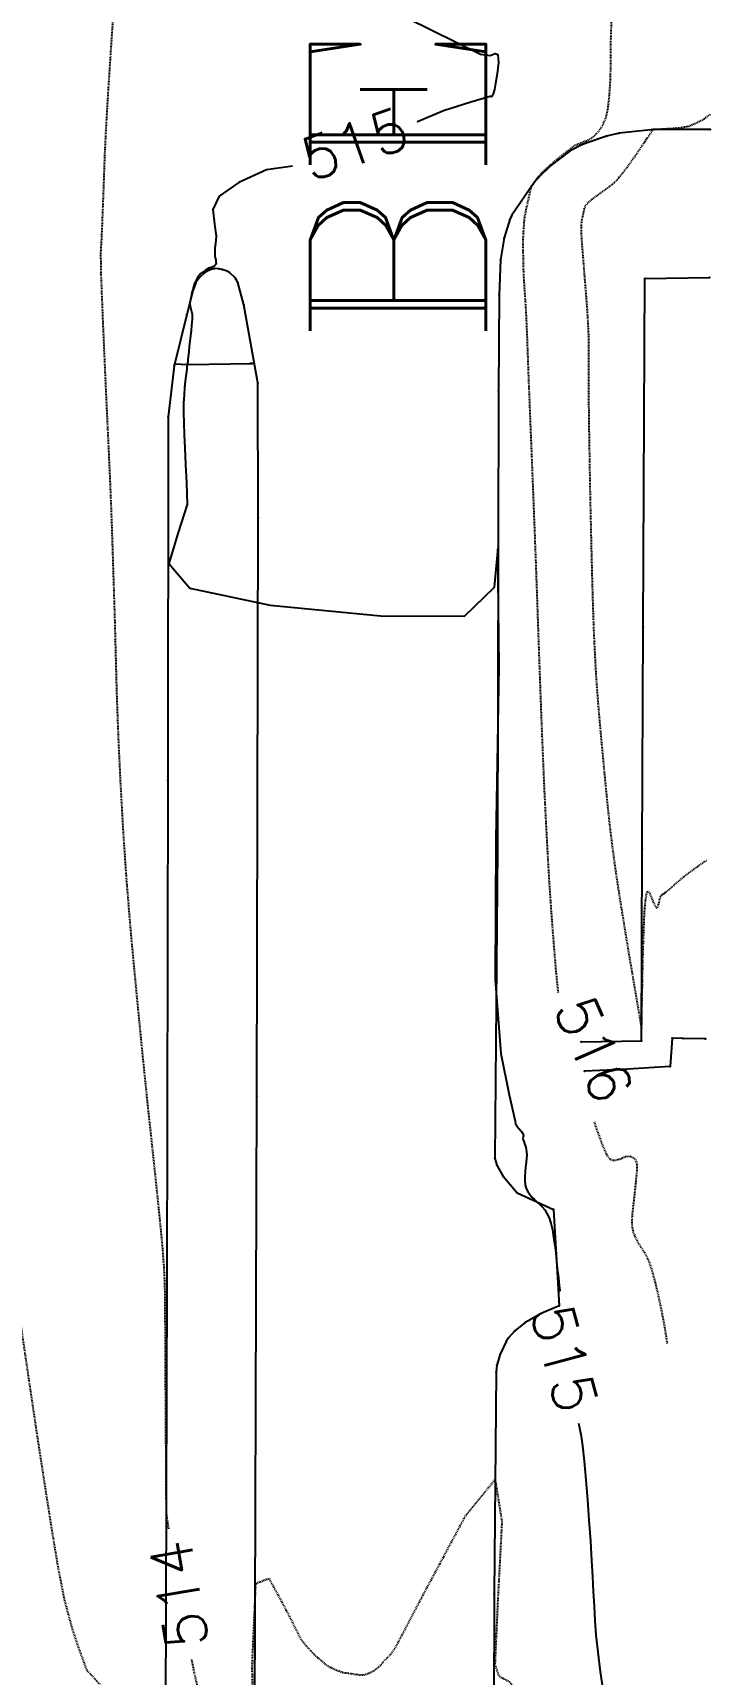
# Model space of a CAD drawing. Header units: inches. Extents: x 0 to 5400, y 0 to 3454.
# Drawn here: x 2492.4 to 2588.7, y 2081 to 2314.3 of the extents above; entities that cross this region are included whole.
import ezdxf
from ezdxf.enums import TextEntityAlignment as Align

# ---------------------------------------------------------------- set-up
doc = ezdxf.new("R2010")
doc.units = ezdxf.units.IN
doc.header["$MEASUREMENT"] = 0
doc.linetypes.add('HIDDEN2', pattern=[0.1875, 0.125, -0.0625])
for name, color, linetype in [('CX_CONC', 8, 'Continuous'), ('FINAL_DTM', 15, 'Continuous'), ('TOPO_CON', 9, 'HIDDEN2'), ('TOPO_ICON', 10, 'Continuous')]:
    doc.layers.add(name, color=color, linetype=linetype)
doc.styles.add('ROMANC', font='ROMANC')
doc.styles.add('SIMPLEX', font='simplex')

msp = doc.modelspace()

# ---------------------------------------------------------------- linework, layer by layer
at = {"layer": 'CX_CONC', "color": 8, "linetype": 'Continuous'}
for p, q in [((2580.7, 2300.58), (2575.74, 2300.06)), ((2588.65, 2300.55), (2580.7, 2300.58)), ((2570.52, 2298.45), (2568.78, 2297.53)), ((2573.9, 2299.64), (2570.52, 2298.45)), ((2575.74, 2300.06), (2573.9, 2299.64)), ((2568.78, 2297.53), (2566, 2295.44)), ((2564.2, 2293.72), (2563.65, 2293.03)), ((2566, 2295.44), (2564.2, 2293.72)), ((2563.65, 2293.03), (2560.49, 2288.38)), ((2560.2, 2287.78), (2559.38, 2285.19)), ((2560.49, 2288.38), (2560.2, 2287.78)), ((2559.38, 2285.19), (2558.87, 2282.04)), ((2558.87, 2282.04), (2558.67, 2277.02)), ((2515.97, 2279.42), (2515.56, 2278.82)), ((2516.77, 2280.19), (2515.97, 2279.42)), ((2517.45, 2280.58), (2516.77, 2280.19)), ((2518.2, 2280.79), (2517.45, 2280.58)), ((2518.82, 2280.77), (2518.2, 2280.79)), ((2519.31, 2280.67), (2518.82, 2280.77)), ((2520, 2280.44), (2519.31, 2280.67)), ((2520.33, 2280.23), (2520, 2280.44)), ((2521.16, 2279.48), (2520.33, 2280.23)), ((2521.29, 2279.26), (2521.16, 2279.48)), ((2579.12, 2229.83), (2579.37, 2279.37)), ((2579.37, 2279.37), (2588.54, 2279.52)), ((2515.11, 2277.65), (2514.27, 2274.26)), ((2515.56, 2278.82), (2515.11, 2277.65)), ((2521.5, 2278.84), (2521.29, 2279.26)), ((2522.39, 2275.64), (2521.5, 2278.84)), ((2558.67, 2277.02), (2558.55, 2263.36)), ((2524.37, 2264.54), (2522.39, 2275.64)), ((2514.27, 2274.26), (2512.49, 2266.97)), ((2512.49, 2266.97), (2511.63, 2259.75)), ((2512.56, 2267.26), (2514.36, 2267.18)), ((2514.36, 2267.18), (2523.57, 2267.3)), ((2523.57, 2267.3), (2523.33, 2267.3)), ((2524.41, 2245.35), (2524.37, 2264.54)), ((2558.55, 2263.36), (2558.41, 2198.29)), ((2511.63, 2259.75), (2511.57, 2208.02)), ((2524.2, 2163.18), (2524.41, 2245.35)), ((2578.99, 2198.26), (2579.12, 2229.83)), ((2511.57, 2208.02), (2511.42, 2136.41)), ((2558.41, 2198.29), (2558.07, 2154.3)), ((2578.91, 2171.05), (2578.99, 2198.26)), ((2570.32, 2170.91), (2578.91, 2171.05)), ((2583.26, 2171.43), (2582.99, 2167.41)), ((2584.82, 2171.39), (2583.26, 2171.43)), ((2587.97, 2171.33), (2584.82, 2171.39)), ((2588, 2171.33), (2587.97, 2171.33)), ((2582.99, 2167.41), (2576.22, 2166.98)), ((2576.22, 2166.98), (2570.78, 2166.72)), ((2523.88, 2064.23), (2524.2, 2163.18)), ((2558.07, 2154.3), (2558.34, 2153.38)), ((2558.34, 2153.38), (2559.22, 2151.75)), ((2559.22, 2151.81), (2561.23, 2149.41)), ((2561.23, 2149.41), (2566.37, 2147.06)), ((2566.37, 2147.06), (2567.21, 2133.38)), ((2511.42, 2136.41), (2511.22, 2072.86)), ((2564.65, 2132.3), (2562.87, 2131.27)), ((2567.21, 2133.38), (2564.65, 2132.3)), ((2562.37, 2131), (2560.89, 2129.8)), ((2562.87, 2131.27), (2562.37, 2131)), ((2559.72, 2128.41), (2558.8, 2126.51)), ((2559.99, 2128.82), (2559.72, 2128.41)), ((2560.89, 2129.8), (2559.99, 2128.82)), ((2558.8, 2126.51), (2558.32, 2124.92)), ((2558.24, 2123.92), (2557.97, 2092.39)), ((2558.32, 2124.92), (2558.24, 2123.92)), ((2557.97, 2092.39), (2557.61, 2007.09))]:
    msp.add_line(p, q, dxfattribs=at)
at = {"layer": 'CX_CONC', "linetype": 'Continuous'}
for p in [(2580.7, 2300.58), (2588.65, 2300.55), (2570.52, 2298.45), (2573.9, 2299.64), (2575.74, 2300.06), (2568.78, 2297.53), (2564.2, 2293.72), (2566, 2295.44), (2563.65, 2293.03), (2560.2, 2287.78), (2560.49, 2288.38), (2559.38, 2285.19), (2558.87, 2282.04), (2515.97, 2279.42), (2516.77, 2280.19), (2517.45, 2280.58), (2518.2, 2280.79), (2518.82, 2280.77), (2519.31, 2280.67), (2520, 2280.44), (2520.33, 2280.23), (2521.16, 2279.48), (2579.37, 2279.37), (2588.54, 2279.52), (2515.11, 2277.65), (2515.56, 2278.82), (2521.29, 2279.26), (2521.5, 2278.84), (2558.67, 2277.02), (2522.39, 2275.64), (2514.27, 2274.26), (2512.49, 2266.97), (2512.56, 2267.26), (2514.36, 2267.18), (2523.33, 2267.3), (2523.57, 2267.3), (2524.37, 2264.54), (2558.55, 2263.36), (2511.63, 2259.75), (2524.41, 2245.35), (2579.12, 2229.83), (2511.57, 2208.02), (2558.41, 2198.29), (2578.99, 2198.26), (2570.32, 2170.91), (2578.91, 2171.05), (2583.26, 2171.43), (2584.82, 2171.39), (2587.97, 2171.33), (2588, 2171.33), (2582.99, 2167.41), (2570.78, 2166.72), (2576.22, 2166.98), (2524.2, 2163.18), (2558.07, 2154.3), (2558.34, 2153.38), (2559.22, 2151.81), (2559.22, 2151.75), (2561.23, 2149.41), (2566.37, 2147.06), (2511.42, 2136.41), (2564.65, 2132.3), (2567.21, 2133.38), (2562.37, 2131), (2562.87, 2131.27), (2559.72, 2128.41), (2559.99, 2128.82), (2560.89, 2129.8), (2558.8, 2126.51), (2558.24, 2123.92), (2558.32, 2124.92), (2557.97, 2092.39)]:
    msp.add_point(p, dxfattribs=at)
at = {"layer": 'TOPO_CON', "color": 11, "linetype": 'HIDDEN2', "flags": 128}
for points in [[(2570.6, 2459.92), (2570.65, 2459.42), (2570.69, 2458.91), (2570.69, 2458.15), (2570.69, 2458.15), (2570.65, 2456.97), (2570.58, 2455.53), (2570.49, 2454.12), (2570.49, 2454.12), (2570.37, 2452.81), (2570.24, 2451.52), (2570.12, 2450.32), (2570.12, 2450.32), (2570.04, 2449.24), (2569.97, 2448.24), (2569.89, 2447.27), (2569.89, 2447.27), (2569.8, 2446.34), (2569.7, 2445.44), (2569.55, 2444.51), (2569.55, 2444.51), (2569.34, 2443.51), (2569.08, 2442.49), (2568.83, 2441.46), (2568.83, 2441.46), (2568.59, 2440.41), (2568.35, 2439.35), (2568.16, 2438.31), (2568.16, 2438.31), (2568.05, 2437.31), (2567.98, 2436.34), (2567.95, 2435.43), (2567.95, 2435.43), (2567.94, 2434.61), (2567.96, 2433.87), (2567.97, 2433.2), (2567.97, 2433.2), (2567.96, 2432.66), (2567.93, 2432.2), (2567.88, 2431.7), (2567.88, 2431.7), (2567.79, 2431.13), (2567.66, 2430.5), (2567.51, 2429.73), (2567.51, 2429.73), (2567.3, 2428.72), (2567.06, 2427.56), (2566.81, 2426.4), (2566.81, 2426.4), (2566.57, 2425.25), (2566.32, 2424.1), (2566.1, 2423.12), (2566.1, 2423.12), (2565.93, 2422.4), (2565.78, 2421.84), (2565.65, 2421.39), (2565.65, 2421.39), (2565.55, 2421.04), (2565.46, 2420.8), (2565.37, 2420.55), (2565.37, 2420.55), (2565.27, 2420.27), (2565.18, 2419.99), (2565.08, 2419.71), (2565.08, 2419.71), (2564.98, 2419.42), (2564.88, 2419.14), (2564.78, 2418.89), (2564.78, 2418.89), (2564.68, 2418.67), (2564.59, 2418.48), (2564.5, 2418.32), (2564.5, 2418.32), (2564.42, 2418.17), (2564.35, 2418.05), (2564.29, 2417.94), (2564.29, 2417.94), (2564.24, 2417.85), (2564.21, 2417.76), (2564.18, 2417.68), (2564.18, 2417.68), (2564.16, 2417.61), (2564.15, 2417.55), (2564.14, 2417.5), (2564.14, 2417.5), (2564.12, 2417.45), (2564.11, 2417.4), (2564.09, 2417.37), (2564.09, 2417.37), (2564.08, 2417.34), (2564.06, 2417.31), (2564.05, 2417.29), (2564.05, 2417.29), (2564.05, 2417.28), (2564.04, 2417.27), (2564.04, 2417.26), (2564.03, 2417.25), (2564.04, 2417.25), (2564.05, 2417.24), (2564.07, 2417.22), (2564.07, 2417.22), (2564.14, 2417.17), (2564.23, 2417.1), (2564.36, 2417), (2564.36, 2417), (2564.54, 2416.85), (2564.77, 2416.66), (2565.01, 2416.48), (2565.01, 2416.48), (2565.25, 2416.29), (2565.49, 2416.1), (2565.71, 2415.93), (2565.71, 2415.93), (2565.88, 2415.81), (2566.02, 2415.71), (2566.14, 2415.64), (2566.14, 2415.64), (2566.23, 2415.58), (2566.3, 2415.55), (2566.38, 2415.52), (2566.38, 2415.52), (2566.46, 2415.49), (2566.54, 2415.46), (2566.66, 2415.43), (2566.66, 2415.43), (2566.83, 2415.39), (2567.04, 2415.34), (2567.31, 2415.25), (2567.31, 2415.25), (2567.67, 2415.15), (2568.08, 2415), (2568.44, 2414.7), (2568.44, 2414.7), (2568.75, 2414.23), (2569.02, 2413.6), (2569.16, 2412.74), (2569.16, 2412.74), (2569.12, 2411.57), (2568.94, 2410.17), (2568.72, 2408.67), (2568.72, 2408.67), (2568.43, 2407.07), (2568.09, 2405.38), (2567.79, 2403.77), (2567.79, 2403.77), (2567.56, 2402.27), (2567.37, 2400.85), (2567.21, 2399.52), (2567.21, 2399.52), (2567.11, 2398.31), (2567.04, 2397.19), (2566.98, 2396.17), (2566.98, 2396.17), (2566.94, 2395.24), (2566.9, 2394.41), (2566.85, 2393.67), (2566.85, 2393.67), (2566.79, 2393.03), (2566.71, 2392.5), (2566.6, 2392.05), (2566.6, 2392.05), (2566.44, 2391.72), (2566.26, 2391.47), (2566.07, 2391.29), (2566.07, 2391.29), (2565.87, 2391.15), (2565.66, 2391.08), (2565.48, 2391.01), (2565.48, 2391.01), (2565.32, 2390.95), (2565.18, 2390.9), (2565.06, 2390.85), (2565.06, 2390.85), (2564.96, 2390.81), (2564.88, 2390.76), (2564.79, 2390.72), (2564.79, 2390.72), (2564.72, 2390.68), (2564.65, 2390.63), (2564.57, 2390.58), (2564.57, 2390.58), (2564.47, 2390.5), (2564.35, 2390.42), (2564.21, 2390.31), (2564.21, 2390.31), (2564.04, 2390.17), (2563.85, 2390.02), (2563.65, 2389.86), (2563.65, 2389.86), (2563.47, 2389.71), (2563.29, 2389.56), (2563.14, 2389.44), (2563.14, 2389.44), (2563.03, 2389.35), (2562.96, 2389.29), (2562.91, 2389.25), (2562.91, 2389.25), (2562.9, 2389.24), (2562.89, 2389.23), (2562.88, 2389.23), (2562.88, 2389.22), (2562.89, 2389.2), (2562.89, 2389.19), (2562.9, 2389.17), (2562.9, 2389.17), (2562.91, 2389.13), (2562.92, 2389.09), (2562.94, 2389.03), (2562.94, 2389.03), (2562.96, 2388.96), (2562.98, 2388.88), (2563.01, 2388.79), (2563.01, 2388.79), (2563.05, 2388.68), (2563.09, 2388.56), (2563.13, 2388.44), (2563.13, 2388.44), (2563.17, 2388.31), (2563.21, 2388.19), (2563.26, 2388.07), (2563.26, 2388.07), (2563.3, 2387.97), (2563.33, 2387.87), (2563.37, 2387.76), (2563.37, 2387.76), (2563.41, 2387.63), (2563.46, 2387.49), (2563.51, 2387.31), (2563.51, 2387.31), (2563.57, 2387.09), (2563.63, 2386.84), (2563.69, 2386.58), (2563.69, 2386.58), (2563.75, 2386.32), (2563.81, 2386.06), (2563.85, 2385.82), (2563.85, 2385.82), (2563.89, 2385.61), (2563.91, 2385.42), (2563.92, 2385.2), (2563.92, 2385.2), (2563.94, 2384.93), (2563.94, 2384.63), (2563.95, 2384.24), (2563.95, 2384.24), (2563.96, 2383.73), (2563.98, 2383.13), (2564, 2382.44), (2564, 2382.44), (2564.02, 2381.66), (2564.05, 2380.8), (2564.08, 2379.88), (2564.08, 2379.88), (2564.11, 2378.89), (2564.14, 2377.85), (2564.17, 2376.81), (2564.17, 2376.81), (2564.19, 2375.77), (2564.2, 2374.73), (2564.2, 2373.71), (2564.2, 2373.71), (2564.17, 2372.75), (2564.14, 2371.81), (2564.1, 2370.72), (2564.1, 2370.72), (2564.08, 2369.47), (2564.07, 2368.09), (2564.08, 2366.45), (2564.08, 2366.45), (2564.13, 2364.45), (2564.21, 2362.19), (2564.28, 2359.95), (2564.28, 2359.95), (2564.37, 2357.72), (2564.46, 2355.51), (2564.53, 2353.57), (2564.53, 2353.57), (2564.56, 2352.02), (2564.58, 2350.75), (2564.59, 2349.68), (2564.59, 2349.68), (2564.57, 2348.83), (2564.55, 2348.16), (2564.51, 2347.56), (2564.51, 2347.56), (2564.48, 2346.97), (2564.44, 2346.43), (2564.4, 2345.92), (2564.4, 2345.92), (2564.37, 2345.43), (2564.33, 2344.96), (2564.3, 2344.51), (2564.3, 2344.51), (2564.28, 2344.09), (2564.25, 2343.68), (2564.24, 2343.27), (2564.24, 2343.27), (2564.23, 2342.88), (2564.22, 2342.48), (2564.22, 2342.08), (2564.22, 2342.08), (2564.23, 2341.66), (2564.25, 2341.23), (2564.29, 2340.79), (2564.29, 2340.79), (2564.34, 2340.33), (2564.41, 2339.85), (2564.51, 2339.37), (2564.51, 2339.37), (2564.63, 2338.88), (2564.77, 2338.38), (2564.92, 2337.9), (2564.92, 2337.9), (2565.08, 2337.44), (2565.23, 2337.02), (2565.37, 2336.64), (2565.37, 2336.64), (2565.49, 2336.32), (2565.59, 2336.06), (2565.68, 2335.82), (2565.68, 2335.82), (2565.75, 2335.62), (2565.81, 2335.45), (2565.87, 2335.28), (2565.87, 2335.28), (2565.93, 2335.11), (2565.98, 2334.94), (2566.05, 2334.75), (2566.05, 2334.75), (2566.11, 2334.54), (2566.19, 2334.31), (2566.27, 2334.06), (2566.27, 2334.06), (2566.38, 2333.76), (2566.49, 2333.43), (2566.61, 2333.11), (2566.61, 2333.11), (2566.73, 2332.79), (2566.84, 2332.47), (2566.95, 2332.18), (2566.95, 2332.18), (2567.05, 2331.93), (2567.13, 2331.72), (2567.2, 2331.54), (2567.2, 2331.54), (2567.26, 2331.39), (2567.31, 2331.27), (2567.35, 2331.17), (2567.35, 2331.17), (2567.38, 2331.1), (2567.39, 2331.05), (2567.41, 2331), (2567.41, 2331), (2567.43, 2330.95), (2567.44, 2330.91), (2567.46, 2330.85), (2567.46, 2330.85), (2567.49, 2330.79), (2567.53, 2330.71), (2567.57, 2330.62), (2567.57, 2330.62), (2567.63, 2330.51), (2567.68, 2330.39), (2567.75, 2330.26), (2567.75, 2330.26), (2567.81, 2330.11), (2567.89, 2329.96), (2567.95, 2329.82), (2567.95, 2329.82), (2568.02, 2329.68), (2568.08, 2329.55), (2568.13, 2329.45), (2568.13, 2329.45), (2568.16, 2329.38), (2568.18, 2329.33), (2568.2, 2329.29), (2568.2, 2329.29), (2568.2, 2329.28), (2568.2, 2329.28), (2568.21, 2329.27), (2568.21, 2329.27), (2568.21, 2329.27), (2568.22, 2329.27), (2568.23, 2329.26), (2568.23, 2329.26), (2568.27, 2329.23), (2568.32, 2329.2), (2568.4, 2329.15), (2568.4, 2329.15), (2568.51, 2329.08), (2568.66, 2328.99), (2568.81, 2328.89), (2568.81, 2328.89), (2568.99, 2328.78), (2569.18, 2328.67), (2569.37, 2328.55), (2569.37, 2328.55), (2569.56, 2328.43), (2569.75, 2328.31), (2569.93, 2328.2), (2569.93, 2328.2), (2570.1, 2328.09), (2570.27, 2327.99), (2570.43, 2327.89), (2570.43, 2327.89), (2570.58, 2327.81), (2570.72, 2327.74), (2570.9, 2327.65), (2570.9, 2327.65), (2571.11, 2327.56), (2571.37, 2327.46), (2571.69, 2327.34), (2571.69, 2327.34), (2572.11, 2327.2), (2572.6, 2327.04), (2573.13, 2326.87), (2573.13, 2326.87), (2573.71, 2326.7), (2574.33, 2326.53), (2574.96, 2326.37), (2574.96, 2326.37), (2575.58, 2326.23), (2576.2, 2326.11), (2576.78, 2326), (2576.78, 2326), (2577.3, 2325.92), (2577.77, 2325.85), (2578.16, 2325.79), (2578.16, 2325.79), (2578.44, 2325.75), (2578.64, 2325.72), (2578.79, 2325.7), (2578.79, 2325.7), (2578.87, 2325.69), (2578.91, 2325.68), (2578.93, 2325.67), (2578.93, 2325.67), (2578.95, 2325.66), (2578.95, 2325.64), (2578.94, 2325.62), (2578.94, 2325.62), (2578.94, 2325.6), (2578.92, 2325.56), (2578.9, 2325.53), (2578.9, 2325.53), (2578.88, 2325.48), (2578.85, 2325.44), (2578.77, 2325.39), (2578.77, 2325.39), (2578.63, 2325.36), (2578.45, 2325.33), (2578.2, 2325.29), (2578.2, 2325.29), (2577.85, 2325.26), (2577.43, 2325.22), (2576.99, 2325.03), (2576.99, 2325.03), (2576.54, 2324.67), (2576.08, 2324.15), (2575.67, 2323.36), (2575.67, 2323.36), (2575.34, 2322.24), (2575.06, 2320.83), (2574.84, 2319.24), (2574.84, 2319.24), (2574.69, 2317.44), (2574.58, 2315.45), (2574.51, 2313.42), (2574.51, 2313.42), (2574.48, 2311.33), (2574.48, 2309.19), (2574.42, 2307.2), (2574.42, 2307.2), (2574.29, 2305.35), (2574.1, 2303.64), (2573.8, 2302.19), (2573.8, 2302.19), (2573.32, 2301.09), (2572.74, 2300.25), (2572.14, 2299.6), (2572.14, 2299.6), (2571.53, 2299.14), (2570.91, 2298.88), (2570.38, 2298.67), (2570.38, 2298.67), (2570.01, 2298.5), (2569.72, 2298.4), (2569.46, 2298.28), (2569.46, 2298.28), (2569.21, 2298.13), (2568.99, 2297.96), (2568.69, 2297.73), (2568.69, 2297.73), (2568.29, 2297.42), (2567.82, 2297.04), (2567.34, 2296.65), (2567.34, 2296.65), (2566.84, 2296.25), (2566.32, 2295.82), (2565.87, 2295.44), (2565.87, 2295.44), (2565.49, 2295.11), (2565.17, 2294.82), (2564.89, 2294.56), (2564.89, 2294.56), (2564.67, 2294.34), (2564.49, 2294.16), (2564.34, 2293.98), (2564.34, 2293.98), (2564.2, 2293.82), (2564.08, 2293.68), (2563.98, 2293.54), (2563.98, 2293.54), (2563.88, 2293.41), (2563.79, 2293.28), (2563.7, 2293.15), (2563.7, 2293.15), (2563.61, 2293.02), (2563.53, 2292.89), (2563.45, 2292.76), (2563.45, 2292.76), (2563.38, 2292.65), (2563.31, 2292.55), (2563.26, 2292.46), (2563.26, 2292.46), (2563.22, 2292.41), (2563.2, 2292.37), (2563.18, 2292.34), (2563.18, 2292.34), (2563.17, 2292.33), (2563.17, 2292.33), (2563.17, 2292.32), (2563.17, 2292.32), (2563.16, 2292.31), (2563.16, 2292.29), (2563.15, 2292.24), (2563.15, 2292.24), (2563.12, 2292.11), (2563.08, 2291.92), (2563.02, 2291.65), (2563.02, 2291.65), (2562.93, 2291.25), (2562.82, 2290.77), (2562.71, 2290.28), (2562.71, 2290.28), (2562.6, 2289.78), (2562.49, 2289.28), (2562.4, 2288.84), (2562.4, 2288.84), (2562.34, 2288.52), (2562.29, 2288.26), (2562.25, 2288.03), (2562.25, 2288.03), (2562.23, 2287.83), (2562.21, 2287.66), (2562.19, 2287.46), (2562.19, 2287.46), (2562.17, 2287.21), (2562.15, 2286.93), (2562.13, 2286.62), (2562.13, 2286.62), (2562.11, 2286.29), (2562.08, 2285.92), (2562.07, 2285.55), (2562.07, 2285.55), (2562.05, 2285.17), (2562.05, 2284.77), (2562.04, 2284.35), (2562.04, 2284.35), (2562.04, 2283.91), (2562.04, 2283.45), (2562.05, 2282.95), (2562.05, 2282.95), (2562.06, 2282.41), (2562.07, 2281.83), (2562.08, 2281.22), (2562.08, 2281.22), (2562.1, 2280.58), (2562.13, 2279.9), (2562.17, 2279.18), (2562.17, 2279.18), (2562.21, 2278.42), (2562.27, 2277.63), (2562.33, 2276.76), (2562.33, 2276.76), (2562.39, 2275.83), (2562.45, 2274.83), (2562.51, 2273.69), (2562.51, 2273.69), (2562.56, 2272.45), (2562.62, 2271.07), (2562.68, 2269.41), (2562.68, 2269.41), (2562.75, 2267.44), (2562.83, 2265.19), (2562.94, 2262.53), (2562.94, 2262.53), (2563.06, 2259.39), (2563.21, 2255.83), (2563.36, 2251.92), (2563.36, 2251.92), (2563.53, 2247.64), (2563.71, 2243.02), (2563.89, 2238.18), (2563.89, 2238.18), (2564.07, 2233.11), (2564.25, 2227.83), (2564.44, 2222.57), (2564.44, 2222.57), (2564.63, 2217.32), (2564.84, 2212.1), (2565.05, 2207.11), (2565.05, 2207.11), (2565.28, 2202.39), (2565.52, 2197.92), (2565.76, 2193.75), (2565.76, 2193.75), (2566.02, 2189.85), (2566.29, 2186.26), (2566.53, 2183.24), (2566.53, 2183.24), (2566.71, 2181.07), (2566.87, 2179.47), (2567.04, 2177.86), (2567.04, 2177.86)], [(2504.86, 2334.64), (2504.81, 2333.39), (2504.75, 2332.14), (2504.69, 2330.75), (2504.69, 2330.75), (2504.63, 2329.34), (2504.56, 2327.79), (2504.43, 2325.65), (2504.43, 2325.65), (2504.22, 2322.71), (2503.95, 2319.16), (2503.67, 2315.16), (2503.67, 2315.16), (2503.35, 2310.34), (2503.01, 2305.07), (2502.75, 2300.51), (2502.75, 2300.51), (2502.59, 2297.23), (2502.5, 2294.67), (2502.42, 2292.35), (2502.42, 2292.35), (2502.33, 2290.01), (2502.25, 2287.92), (2502.19, 2286.35), (2502.19, 2286.35), (2502.16, 2285.81), (2502.15, 2285.67), (2502.14, 2285.13), (2502.14, 2285.13), (2502.08, 2284.29), (2502.01, 2283.03), (2502.05, 2280.11), (2502.05, 2280.11), (2502.32, 2273.28), (2502.7, 2264.57), (2502.99, 2258.24), (2502.99, 2258.24), (2503, 2257.99), (2503.01, 2257.93), (2503.02, 2257.69), (2503.02, 2257.69), (2503.15, 2254.89), (2503.33, 2250.9), (2503.51, 2246.49), (2503.51, 2246.49), (2503.67, 2241.82), (2503.83, 2236.72), (2504, 2231.4), (2504, 2231.4), (2504.14, 2225.98), (2504.29, 2220.34), (2504.51, 2214.32), (2504.51, 2214.32), (2504.81, 2207.87), (2505.19, 2201.04), (2505.68, 2193.8), (2505.68, 2193.8), (2506.34, 2185.84), (2507.13, 2177.47), (2507.91, 2169.52), (2507.91, 2169.52), (2508.67, 2162.06), (2509.43, 2155.02), (2510.06, 2149.1), (2510.06, 2149.1), (2510.49, 2144.8), (2510.79, 2141.63), (2511, 2138.8), (2511, 2138.8), (2511.11, 2136.34), (2511.14, 2134.22), (2511.16, 2131.64), (2511.16, 2131.64), (2511.19, 2128.15), (2511.2, 2124.2), (2511.22, 2120.3), (2511.22, 2120.3), (2511.24, 2116.41), (2511.27, 2112.58), (2511.28, 2109.43), (2511.28, 2109.43), (2511.3, 2107.25), (2511.31, 2105.75), (2511.31, 2104.71), (2511.31, 2104.71), (2511.31, 2104.32), (2511.31, 2104.16), (2511.32, 2104.03), (2511.32, 2104.03), (2511.32, 2103.94), (2511.33, 2103.88), (2511.36, 2103.72), (2511.36, 2103.72), (2511.44, 2103.16), (2511.55, 2102.41), (2511.66, 2101.66), (2511.66, 2101.66)], [(2588.66, 2302.69), (2587.7, 2302), (2586.64, 2301.43), (2585.56, 2301), (2585.56, 2301), (2584.41, 2300.77), (2583.23, 2300.68), (2582.27, 2300.63), (2582.27, 2300.63), (2581.6, 2300.59), (2581.14, 2300.59), (2580.81, 2300.58), (2580.81, 2300.58), (2580.66, 2300.58), (2580.6, 2300.57), (2580.56, 2300.57), (2580.56, 2300.57), (2580.54, 2300.57), (2580.54, 2300.57), (2580.53, 2300.57), (2580.53, 2300.57), (2580.51, 2300.53), (2580.48, 2300.5), (2580.43, 2300.42), (2580.43, 2300.42), (2580.28, 2300.19), (2580.06, 2299.87), (2579.74, 2299.4), (2579.74, 2299.4), (2579.28, 2298.71), (2578.71, 2297.88), (2578.13, 2297.03), (2578.13, 2297.03), (2577.52, 2296.17), (2576.9, 2295.29), (2576.34, 2294.53), (2576.34, 2294.53), (2575.88, 2293.95), (2575.48, 2293.48), (2575.11, 2293.09), (2575.11, 2293.09), (2574.75, 2292.76), (2574.42, 2292.5), (2574.06, 2292.24), (2574.06, 2292.24), (2573.64, 2291.93), (2573.19, 2291.61), (2572.76, 2291.3), (2572.76, 2291.3), (2572.34, 2290.99), (2571.94, 2290.69), (2571.6, 2290.42), (2571.6, 2290.42), (2571.34, 2290.19), (2571.14, 2290), (2570.99, 2289.83), (2570.99, 2289.83), (2570.89, 2289.7), (2570.83, 2289.59), (2570.79, 2289.49), (2570.79, 2289.49), (2570.76, 2289.41), (2570.74, 2289.34), (2570.72, 2289.25), (2570.72, 2289.25), (2570.7, 2289.16), (2570.68, 2289.05), (2570.66, 2288.92), (2570.66, 2288.92), (2570.62, 2288.76), (2570.58, 2288.57), (2570.54, 2288.39), (2570.54, 2288.39), (2570.5, 2288.2), (2570.47, 2288.02), (2570.43, 2287.87), (2570.43, 2287.87), (2570.41, 2287.75), (2570.39, 2287.67), (2570.38, 2287.59), (2570.38, 2287.59), (2570.37, 2287.53), (2570.37, 2287.47), (2570.36, 2287.41), (2570.36, 2287.41), (2570.35, 2287.34), (2570.35, 2287.26), (2570.34, 2287.17), (2570.34, 2287.17), (2570.33, 2287.07), (2570.33, 2286.96), (2570.32, 2286.85), (2570.32, 2286.85), (2570.32, 2286.73), (2570.32, 2286.62), (2570.32, 2286.49), (2570.32, 2286.49), (2570.31, 2286.37), (2570.31, 2286.24), (2570.32, 2286.08), (2570.32, 2286.08), (2570.32, 2285.91), (2570.33, 2285.71), (2570.35, 2285.35), (2570.35, 2285.35), (2570.38, 2284.83), (2570.43, 2284.16), (2570.5, 2283.26), (2570.5, 2283.26), (2570.6, 2282.05), (2570.71, 2280.61), (2570.83, 2279.14), (2570.83, 2279.14), (2570.95, 2277.63), (2571.07, 2276.08), (2571.17, 2274.71), (2571.17, 2274.71), (2571.24, 2273.58), (2571.29, 2272.63), (2571.33, 2271.82), (2571.33, 2271.82), (2571.35, 2271.19), (2571.35, 2270.7), (2571.36, 2270.29), (2571.36, 2270.29), (2571.36, 2269.94), (2571.37, 2269.67), (2571.37, 2269.35), (2571.37, 2269.35), (2571.37, 2269), (2571.36, 2268.61), (2571.36, 2268.02), (2571.36, 2268.02), (2571.36, 2267.28), (2571.35, 2266.36), (2571.35, 2264.98), (2571.35, 2264.98), (2571.37, 2263.11), (2571.39, 2260.8), (2571.43, 2257.92), (2571.43, 2257.92), (2571.49, 2254.25), (2571.56, 2250.01), (2571.65, 2245.72), (2571.65, 2245.72), (2571.75, 2241.38), (2571.86, 2237), (2571.97, 2233.07), (2571.97, 2233.07), (2572.08, 2229.83), (2572.2, 2227.06), (2572.33, 2224.55), (2572.33, 2224.55), (2572.46, 2222.36), (2572.6, 2220.44), (2572.76, 2218.52), (2572.76, 2218.52), (2572.93, 2216.49), (2573.11, 2214.46), (2573.3, 2212.43), (2573.3, 2212.43), (2573.49, 2210.4), (2573.68, 2208.38), (2573.87, 2206.39), (2573.87, 2206.39), (2574.06, 2204.51), (2574.25, 2202.68), (2574.48, 2200.7), (2574.48, 2200.7), (2574.75, 2198.56), (2575.05, 2196.27), (2575.42, 2193.74), (2575.42, 2193.74), (2575.88, 2190.8), (2576.4, 2187.6), (2576.9, 2184.54), (2576.9, 2184.54), (2577.39, 2181.63), (2577.86, 2178.85), (2578.25, 2176.58), (2578.25, 2176.58), (2578.52, 2175), (2578.7, 2173.93), (2578.83, 2173.19), (2578.83, 2173.19), (2578.88, 2172.88), (2578.9, 2172.74), (2578.91, 2172.7), (2578.91, 2172.7), (2578.92, 2172.73), (2578.92, 2172.86), (2578.92, 2173.14), (2578.92, 2173.14), (2578.93, 2173.83), (2578.95, 2174.8), (2578.97, 2176.22), (2578.97, 2176.22), (2579.01, 2178.27), (2579.06, 2180.75), (2579.11, 2183.21), (2579.11, 2183.21), (2579.19, 2185.63), (2579.27, 2188.03), (2579.37, 2189.93), (2579.37, 2189.93), (2579.49, 2191.14), (2579.62, 2191.85), (2579.75, 2192.24), (2579.75, 2192.24), (2579.9, 2192.26), (2580.06, 2191.94), (2580.22, 2191.58), (2580.22, 2191.58), (2580.38, 2191.22), (2580.54, 2190.8), (2580.69, 2190.45), (2580.69, 2190.45), (2580.84, 2190.19), (2580.97, 2189.99), (2581.08, 2189.91), (2581.08, 2189.91), (2581.18, 2189.98), (2581.25, 2190.17), (2581.33, 2190.4), (2581.33, 2190.4), (2581.39, 2190.67), (2581.46, 2190.99), (2581.53, 2191.27), (2581.53, 2191.27), (2581.61, 2191.48), (2581.71, 2191.65), (2581.8, 2191.78), (2581.8, 2191.78), (2581.9, 2191.88), (2581.99, 2191.94), (2582.09, 2192), (2582.09, 2192), (2582.17, 2192.05), (2582.26, 2192.1), (2582.41, 2192.2), (2582.41, 2192.2), (2582.61, 2192.38), (2582.88, 2192.61), (2583.27, 2192.94), (2583.27, 2192.94), (2583.78, 2193.4), (2584.41, 2193.96), (2585.14, 2194.55), (2585.14, 2194.55), (2586.07, 2195.25), (2587.09, 2195.98), (2587.84, 2196.51), (2587.84, 2196.51), (2587.99, 2196.61), (2588.06, 2196.64), (2588.12, 2196.66), (2588.12, 2196.66)], [(2486.73, 2168.22), (2487.34, 2159.75), (2488.09, 2151.29), (2488.81, 2144.01), (2488.81, 2144.01), (2489.39, 2139.06), (2489.95, 2135.3), (2490.68, 2130.47), (2490.68, 2130.47), (2491.75, 2123.2), (2492.99, 2114.85), (2494.15, 2107.34), (2494.15, 2107.34), (2495.09, 2101.35), (2495.95, 2096.18), (2496.83, 2091.7), (2496.83, 2091.7), (2497.87, 2087.78), (2498.95, 2084.54), (2499.8, 2082.21), (2499.8, 2082.21), (2500.07, 2081.51), (2500.23, 2081.37), (2500.77, 2080.83), (2500.77, 2080.83), (2503.52, 2077.71), (2507.18, 2073.59), (2509.95, 2070.48), (2509.95, 2070.48), (2510.65, 2069.98), (2510.97, 2069.92), (2511.15, 2069.22), (2511.15, 2069.22), (2511.08, 2053.42), (2510.86, 2031.62), (2510.97, 2014.03), (2510.97, 2014.03), (2511.8, 2004.81), (2512.97, 1999.79), (2513.83, 1996.66), (2513.83, 1996.66), (2513.87, 1996.46), (2513.87, 1996.41), (2513.91, 1996.21), (2513.91, 1996.21), (2514.39, 1993.45), (2515.07, 1989.62), (2515.76, 1986.2), (2515.76, 1986.2), (2516.45, 1983.63), (2517.14, 1981.47), (2517.68, 1979.85), (2517.68, 1979.85), (2517.91, 1979.01), (2518, 1978.66), (2518.12, 1978.36), (2518.12, 1978.36), (2518.33, 1977.96), (2518.58, 1977.61), (2518.85, 1977.34), (2518.85, 1977.34), (2519.21, 1977.17), (2519.6, 1977.07), (2519.89, 1977.02), (2519.89, 1977.02), (2519.96, 1977), (2519.97, 1977.01), (2520.04, 1977.01), (2520.04, 1977.01), (2520.2, 1976.95), (2520.41, 1976.89), (2520.71, 1977), (2520.71, 1977), (2521.14, 1977.36), (2521.65, 1977.89), (2522.15, 1978.49), (2522.15, 1978.49), (2522.68, 1978.83), (2523.21, 1979.24), (2523.56, 1980.52), (2523.56, 1980.52), (2524.19, 1987.96), (2524.62, 1998.2), (2523.31, 2007.88), (2523.31, 2007.88)], [(2572.17, 2159.54), (2572.27, 2159.2), (2572.38, 2158.86), (2572.56, 2158.35), (2572.56, 2158.35), (2572.86, 2157.51), (2573.23, 2156.5), (2573.58, 2155.64), (2573.58, 2155.64), (2573.85, 2155.02), (2574.11, 2154.56), (2574.4, 2154.24), (2574.4, 2154.24), (2574.72, 2154.08), (2575.07, 2154.07), (2575.48, 2154.13), (2575.48, 2154.13), (2576, 2154.32), (2576.58, 2154.58), (2577.11, 2154.66), (2577.11, 2154.66), (2577.56, 2154.55), (2577.96, 2154.26), (2578.21, 2153.64), (2578.21, 2153.64), (2578.22, 2152.51), (2578.08, 2151.04), (2577.92, 2149.52), (2577.92, 2149.52), (2577.75, 2147.95), (2577.56, 2146.34), (2577.52, 2144.95), (2577.52, 2144.95), (2577.67, 2143.97), (2577.97, 2143.22), (2578.34, 2142.47), (2578.34, 2142.47), (2578.8, 2141.71), (2579.33, 2140.95), (2579.86, 2139.91), (2579.86, 2139.91), (2580.35, 2138.46), (2580.82, 2136.73), (2581.28, 2134.81), (2581.28, 2134.81), (2581.73, 2132.67), (2582.17, 2130.35), (2582.54, 2128.01), (2582.54, 2128.01)], [(2514.92, 2083.1), (2515.18, 2081.84), (2515.45, 2080.58), (2515.82, 2078.92), (2515.82, 2078.92), (2516.39, 2076.46), (2517.07, 2073.6), (2517.69, 2071.09), (2517.69, 2071.09), (2518.18, 2069.28), (2518.62, 2067.82), (2519.03, 2066.48), (2519.03, 2066.48), (2519.41, 2065.27), (2519.76, 2064.19), (2520.13, 2062.99), (2520.13, 2062.99), (2520.54, 2061.52), (2520.96, 2059.93), (2521.35, 2058.49), (2521.35, 2058.49), (2521.64, 2057.31), (2521.91, 2056.29), (2522.24, 2055.35), (2522.24, 2055.35), (2522.76, 2053.97), (2523.35, 2052.67), (2523.78, 2052.92), (2523.78, 2052.92), (2523.75, 2065.17), (2523.57, 2082.25), (2524.08, 2093.9), (2524.08, 2093.9), (2525.93, 2094.64), (2528.46, 2089.98), (2530.47, 2085.97), (2530.47, 2085.97), (2531.43, 2084.83), (2531.86, 2084.35), (2532.22, 2083.98), (2532.22, 2083.98), (2532.61, 2083.6), (2532.92, 2083.33), (2533.25, 2083.06), (2533.25, 2083.06), (2533.6, 2082.75), (2533.98, 2082.43), (2534.42, 2082.14), (2534.42, 2082.14), (2535, 2081.84), (2535.64, 2081.56), (2536.2, 2081.35), (2536.2, 2081.35), (2536.59, 2081.24), (2536.91, 2081.21), (2537.24, 2081.17), (2537.24, 2081.17), (2537.63, 2081.11), (2538.03, 2081.04), (2538.43, 2080.99), (2538.43, 2080.99), (2538.81, 2080.94), (2539.2, 2080.9), (2539.63, 2080.97), (2539.63, 2080.97), (2540.16, 2081.16), (2540.74, 2081.46), (2541.3, 2081.82), (2541.3, 2081.82), (2541.78, 2082.27), (2542.24, 2082.78), (2542.68, 2083.29), (2542.68, 2083.29), (2543, 2083.59), (2543.3, 2083.89), (2543.91, 2084.75), (2543.91, 2084.75), (2548.2, 2092.92), (2553.93, 2103.58), (2558.09, 2108.65), (2558.09, 2108.65), (2559.05, 2102.71), (2558.45, 2091.18), (2558.06, 2082.33), (2558.06, 2082.33), (2558.6, 2080.79), (2559.36, 2080.36), (2560.07, 2079.99), (2560.07, 2079.99), (2560.59, 2079.41), (2561.06, 2078.89), (2561.66, 2078.25), (2561.66, 2078.25), (2562.5, 2077.4), (2563.48, 2076.44), (2564.43, 2075.51), (2564.43, 2075.51), (2565.34, 2074.65), (2566.23, 2073.82), (2566.99, 2073.11), (2566.99, 2073.11), (2567.59, 2072.55), (2568.07, 2072.11), (2568.46, 2071.75), (2568.46, 2071.75), (2568.74, 2071.45), (2568.93, 2071.24), (2569.07, 2071.03), (2569.07, 2071.03), (2569.17, 2070.82), (2569.23, 2070.62), (2569.28, 2070.43), (2569.28, 2070.43), (2569.3, 2070.26), (2569.31, 2070.11), (2569.32, 2069.92), (2569.32, 2069.92), (2569.33, 2069.77), (2569.34, 2069.6), (2569.36, 2069.17), (2569.36, 2069.17), (2569.41, 2068.44), (2569.46, 2067.45), (2569.54, 2066.03), (2569.54, 2066.03), (2569.64, 2064.01), (2569.77, 2061.57), (2569.9, 2059.05), (2569.9, 2059.05), (2570.02, 2056.45), (2570.15, 2053.77), (2570.27, 2051.36), (2570.27, 2051.36), (2570.35, 2049.39), (2570.43, 2047.68), (2570.5, 2046.04), (2570.5, 2046.04), (2570.57, 2044.49), (2570.64, 2043), (2570.72, 2041.33), (2570.72, 2041.33), (2570.83, 2039.38), (2570.96, 2037.25), (2571.1, 2035.03), (2571.1, 2035.03), (2571.26, 2032.69), (2571.44, 2030.27), (2571.61, 2027.9), (2571.61, 2027.9), (2571.79, 2025.62), (2571.97, 2023.41), (2572.09, 2021.34), (2572.09, 2021.34), (2572.13, 2019.32), (2572.11, 2017.46), (2572.08, 2016.09), (2572.08, 2016.09), (2572.06, 2015.7), (2572.03, 2015.55), (2572, 2015.39), (2572, 2015.39)]]:
    msp.add_lwpolyline(points, dxfattribs=at)
at = {"layer": 'TOPO_ICON', "color": 12, "linetype": 'Continuous', "flags": 128}
for points in [[(2545.54, 2316.43), (2556, 2311.28), (2556, 2311.28), (2557.39, 2311.08), (2558.08, 2311.38), (2558.46, 2311.23), (2558.46, 2311.23), (2558.57, 2310.08), (2558.36, 2308.48), (2558.14, 2307.13), (2558.14, 2307.13), (2557.98, 2306.27), (2557.79, 2305.65), (2557.64, 2305.24), (2557.64, 2305.24), (2557.58, 2305.19), (2557.52, 2305.24), (2557.4, 2305.25), (2557.4, 2305.25), (2554.62, 2304.44), (2550.73, 2303.23), (2547.04, 2301.64), (2547.04, 2301.64)], [(2529.29, 2295.34), (2525.59, 2294.84), (2521.68, 2293.05), (2518.88, 2291.1), (2518.88, 2291.1), (2517.98, 2289.19), (2518.19, 2287.11), (2518.42, 2285.42), (2518.42, 2285.42), (2518.33, 2284.36), (2518.27, 2283.68), (2518.24, 2283.13), (2518.24, 2283.13), (2518.26, 2282.65), (2518.32, 2282.31), (2518.37, 2282.02), (2518.37, 2282.02), (2518.4, 2281.77), (2518.43, 2281.58), (2518.41, 2281.42), (2518.41, 2281.42), (2518.32, 2281.28), (2518.19, 2281.17), (2518.05, 2281.08), (2518.05, 2281.08), (2517.89, 2281), (2517.72, 2280.95), (2517.57, 2280.9), (2517.57, 2280.9), (2517.47, 2280.86), (2517.39, 2280.84), (2517.31, 2280.81), (2517.31, 2280.81), (2517.25, 2280.77), (2517.18, 2280.73), (2517.1, 2280.68), (2517.1, 2280.68), (2516.99, 2280.61), (2516.86, 2280.52), (2516.73, 2280.43), (2516.73, 2280.43), (2516.59, 2280.33), (2516.45, 2280.23), (2516.32, 2280.14), (2516.32, 2280.14), (2516.22, 2280.06), (2516.14, 2279.99), (2516.07, 2279.92), (2516.07, 2279.92), (2516.01, 2279.86), (2515.96, 2279.81), (2515.92, 2279.75), (2515.92, 2279.75), (2515.88, 2279.7), (2515.85, 2279.64), (2515.81, 2279.58), (2515.81, 2279.58), (2515.77, 2279.51), (2515.73, 2279.44), (2515.69, 2279.36), (2515.69, 2279.36), (2515.64, 2279.26), (2515.59, 2279.16), (2515.54, 2279.05), (2515.54, 2279.05), (2515.48, 2278.93), (2515.43, 2278.8), (2515.38, 2278.67), (2515.38, 2278.67), (2515.32, 2278.53), (2515.27, 2278.39), (2515.22, 2278.22), (2515.22, 2278.22), (2515.17, 2278.04), (2515.12, 2277.85), (2515.06, 2277.63), (2515.06, 2277.63), (2515, 2277.38), (2514.94, 2277.1), (2514.88, 2276.84), (2514.88, 2276.84), (2514.83, 2276.6), (2514.77, 2276.37), (2514.73, 2276.18), (2514.73, 2276.18), (2514.7, 2276.04), (2514.68, 2275.95), (2514.67, 2275.89), (2514.67, 2275.89), (2514.67, 2275.87), (2514.66, 2275.86), (2514.66, 2275.85), (2514.66, 2275.85), (2514.66, 2275.84), (2514.67, 2275.84), (2514.67, 2275.82), (2514.67, 2275.82), (2514.68, 2275.77), (2514.7, 2275.71), (2514.73, 2275.61), (2514.73, 2275.61), (2514.76, 2275.46), (2514.81, 2275.29), (2514.85, 2275.1), (2514.85, 2275.1), (2514.9, 2274.91), (2514.94, 2274.71), (2514.98, 2274.51), (2514.98, 2274.51), (2515.01, 2274.34), (2515.02, 2274.16), (2515.02, 2273.92), (2515.02, 2273.92), (2515.01, 2273.6), (2514.98, 2273.22), (2514.94, 2272.72), (2514.94, 2272.72), (2514.87, 2272.04), (2514.79, 2271.26), (2514.71, 2270.48), (2514.71, 2270.48), (2514.62, 2269.71), (2514.54, 2268.95), (2514.47, 2268.32), (2514.47, 2268.32), (2514.42, 2267.88), (2514.39, 2267.58), (2514.36, 2267.36), (2514.36, 2267.36), (2514.35, 2267.27), (2514.35, 2267.23), (2514.34, 2267.2), (2514.34, 2267.17), (2514.33, 2267.14), (2514.33, 2267.11), (2514.32, 2267.03), (2514.32, 2267.03), (2514.29, 2266.84), (2514.26, 2266.56), (2514.2, 2266.13), (2514.2, 2266.13), (2514.13, 2265.53), (2514.03, 2264.78), (2513.95, 2263.89), (2513.95, 2263.89), (2513.88, 2262.85), (2513.82, 2261.66), (2513.8, 2260.31), (2513.8, 2260.31), (2513.83, 2258.85), (2513.89, 2257.22), (2513.98, 2255.26), (2513.98, 2255.26), (2514.08, 2252.97), (2514.21, 2250.34), (2514.34, 2247.28), (2514.34, 2247.28), (2513.03, 2243.3), (2511.72, 2238.89), (2514.7, 2235.36), (2514.7, 2235.36), (2526.11, 2232.96), (2541.82, 2231.44), (2553.72, 2231.42), (2553.72, 2231.42), (2558.02, 2235.5), (2558.51, 2241.07), (2558.45, 2240.89), (2558.45, 2240.89), (2558.6, 2224.21), (2558.18, 2199.68), (2558.12, 2179.71), (2558.12, 2179.71), (2558.92, 2169.24), (2560.07, 2163.34), (2560.94, 2159.6), (2560.94, 2159.6), (2561.01, 2159.22), (2561.07, 2159.09), (2561.2, 2158.91), (2561.2, 2158.91), (2561.49, 2158.54), (2561.84, 2158.13), (2562.09, 2157.77), (2562.09, 2157.77), (2562.13, 2157.54), (2562.07, 2157.37), (2562.04, 2157.19), (2562.04, 2157.19), (2562.09, 2156.96), (2562.18, 2156.71), (2562.27, 2156.45), (2562.27, 2156.45), (2562.35, 2156.18), (2562.45, 2155.9), (2562.52, 2155.58), (2562.52, 2155.58), (2562.56, 2155.2), (2562.58, 2154.78), (2562.57, 2154.3), (2562.57, 2154.3), (2562.51, 2153.73), (2562.42, 2153.1), (2562.36, 2152.46), (2562.36, 2152.46), (2562.31, 2151.82), (2562.3, 2151.17), (2562.35, 2150.58), (2562.35, 2150.58), (2562.51, 2150.07), (2562.74, 2149.61), (2563.01, 2149.18), (2563.01, 2149.18), (2563.33, 2148.81), (2563.7, 2148.47), (2564.07, 2148.12), (2564.07, 2148.12), (2564.43, 2147.79), (2564.8, 2147.44), (2565.14, 2147.01), (2565.14, 2147.01), (2565.46, 2146.49), (2565.76, 2145.87), (2566.02, 2145.12), (2566.02, 2145.12), (2566.23, 2144.18), (2566.41, 2143.1), (2566.57, 2141.99), (2566.57, 2141.99), (2566.7, 2140.86), (2566.82, 2139.71), (2566.92, 2138.66), (2566.92, 2138.66), (2567.03, 2137.72), (2567.13, 2136.88), (2567.21, 2136.23), (2567.21, 2136.23), (2567.26, 2135.86), (2567.28, 2135.68), (2567.31, 2135.5), (2567.31, 2135.5)], [(2569.95, 2116.71), (2570.15, 2115.79), (2570.33, 2114.86), (2570.52, 2113.45), (2570.52, 2113.45), (2570.74, 2111.27), (2570.98, 2108.6), (2571.21, 2105.82), (2571.21, 2105.82), (2571.43, 2102.93), (2571.63, 2099.93), (2571.81, 2097.17), (2571.81, 2097.17), (2571.93, 2094.85), (2572.03, 2092.76), (2572.15, 2090.67), (2572.15, 2090.67), (2572.28, 2088.61), (2572.43, 2086.55), (2572.7, 2084.16), (2572.7, 2084.16), (2573.04, 2081.36), (2573.51, 2078.24)]]:
    msp.add_lwpolyline(points, dxfattribs=at)

# ---------------------------------------------------------------- texts
at = {"layer": 'FINAL_DTM', "color": 4, "linetype": 'Continuous', "style": 'ROMANC'}
msp.add_text('BELT LINE ROAD', height=25, rotation=90, dxfattribs=at).set_placement((2556.78, 2269.83))
at = {"layer": 'TOPO_CON', "color": 11, "linetype": 'Continuous', "style": 'SIMPLEX'}
for s, rotation, p in [('516', 293.622, (2572.13, 2169.81)), ('514', 99.811, (2513.14, 2092.35))]:
    msp.add_text(s, height=6, rotation=rotation, dxfattribs=at).set_placement(p, align=Align.MIDDLE_CENTER)
at = {"layer": 'TOPO_ICON', "color": 12, "linetype": 'Continuous', "style": 'SIMPLEX'}
for rotation, p in [(19.4492, (2538.15, 2298.53)), (284.9739, (2567.96, 2125.92))]:
    msp.add_text('515', height=6, rotation=rotation, dxfattribs=at).set_placement(p, align=Align.MIDDLE_CENTER)

doc.saveas('drawing.dxf')
